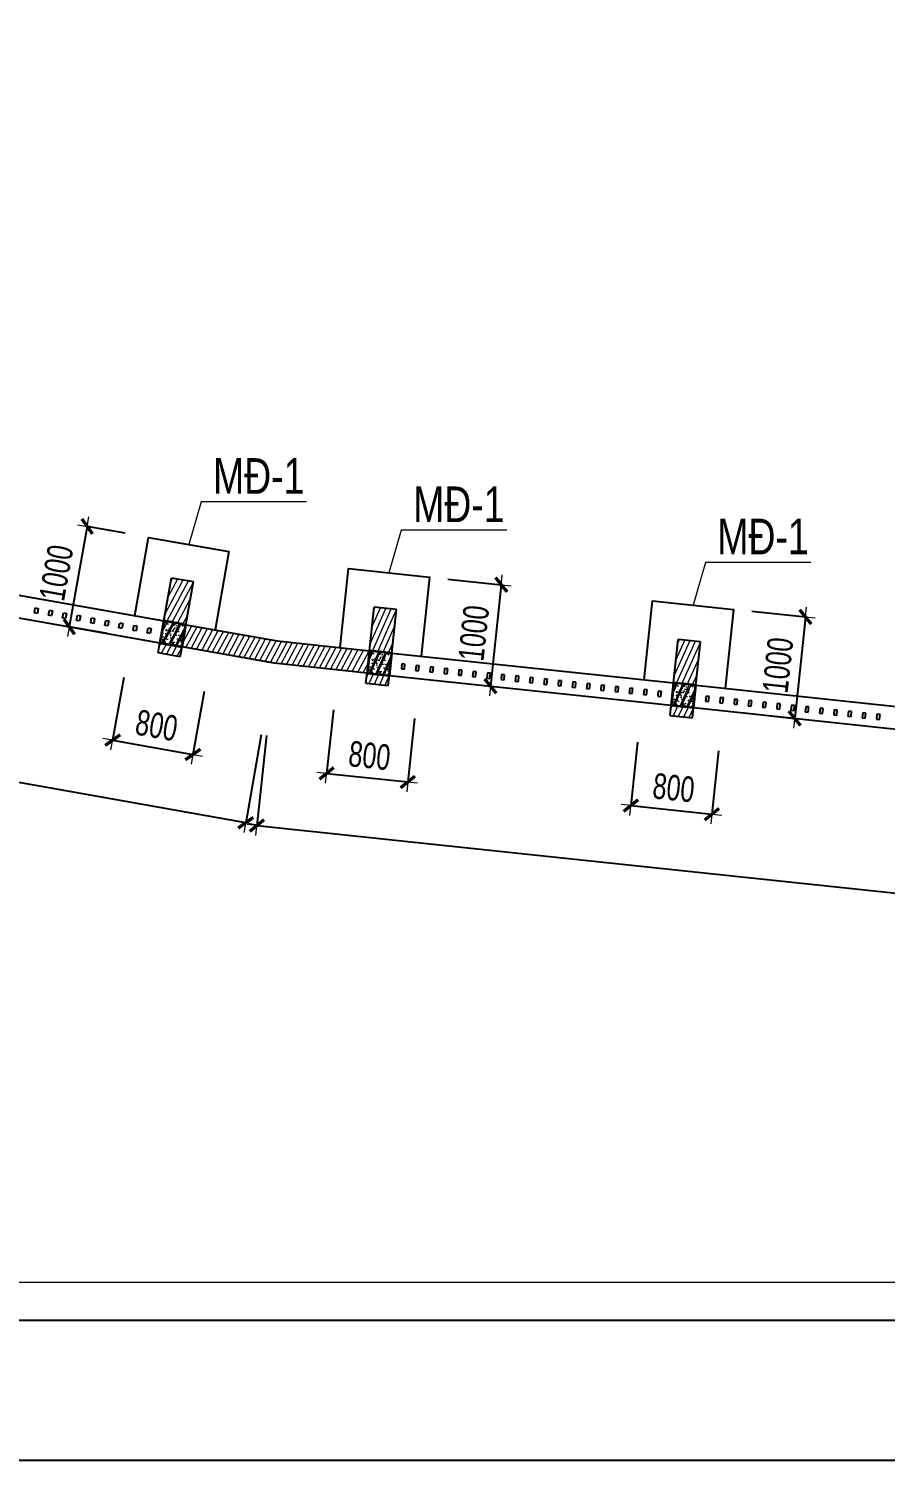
# Model space of a CAD drawing. Header units: millimetres. Extents: x 1360663 to 1465788, y -143522 to -69272.
# Drawn here: x 1394831 to 1403234, y -143522 to -129475 of the extents above; entities that cross this region are included whole.
import ezdxf
from ezdxf.enums import TextEntityAlignment as Align

# ---------------------------------------------------------------- set-up
doc = ezdxf.new("R2010")
doc.units = ezdxf.units.MM
doc.header["$MEASUREMENT"] = 0
doc.header["$PDMODE"] = 3
for name, color, linetype, lineweight in [('CDC-KHUNGTEN', 7, 'Continuous', 20), ('CDC_02.DIM', 1, 'Continuous', 18), ('CDC_03.BORDER', 3, 'Continuous', 25), ('CDC_07.TEXTCOL', 3, 'Continuous', 18), ('CDC_09.COLUMN', 4, 'Continuous', 35), ('CDC_10.HATCH', 251, 'Continuous', 9), ('CDC_11.NOTE', 8, 'Continuous', 18), ('Hatch1', 250, 'Continuous', 5)]:
    doc.layers.add(name, color=color, linetype=linetype, lineweight=lineweight)
doc.layers.add('CDC.10.HATCH', color=9, linetype='Continuous')
doc.styles.add('1', font='arial.ttf', dxfattribs={"width": 0.7})
doc.styles.add('MIDTEXT', font='arial.ttf', dxfattribs={"width": 0.75, "height": 350})
doc.dimstyles.new('X1', dxfattribs={"dimtxt": 250, "dimasz": 0.8, "dimexe": 0, "dimexo": 0, "dimgap": 90, "dimtad": 1, "dimdec": 0, "dimzin": 13, "dimdsep": 46, "dimtxsty": '1', "dimblk1": 'CHEO', "dimblk2": 'CHEO', "dimsah": 1, "dimcen": 0, "dimclrd": 256, "dimclre": 256, "dimclrt": 3, "dimadec": 0, "dimazin": 0, "dimtfac": 1, "dimtdec": 0, "dimtix": 1, "dimtmove": 2, "dimatfit": 3, "dimldrblk": 'CHEO', "dimfxl": 1, "dimtolj": 1, "dimtzin": 13, "dimarcsym": 0})

# ---------------------------------------------------------------- blocks, each defined once
blk = doc.blocks.new('CHEO')
at = {"layer": 'CDC_02.DIM'}
for points in [[(-121, 0), (121, 0)], [(0, 121), (0, -121)]]:
    blk.add_lwpolyline(points, dxfattribs=at)
at = {"layer": 'CDC_02.DIM', "color": 2, "const_width": 40}
blk.add_lwpolyline([(80, 80), (-80, -81)], dxfattribs=at)
blk = doc.blocks.new('*D18')
at = {"layer": 'CDC_02.DIM', "lineweight": -2, "transparency": 16777216}
for p, q in [((1383680, -134018), (1383527, -134879)), ((1383528, -134879), (1396959, -137265)), ((1397113, -136405), (1396960, -137266))]:
    blk.add_line(p, q, dxfattribs=at)
at = {"layer": 'Defpoints', "color": 0, "transparency": 16777216}
for p in [(1383680, -134018), (1397113, -136405), (1396960, -137266)]:
    blk.add_point(p, dxfattribs=at)
at = {"layer": 'CDC_02.DIM', "lineweight": -2, "transparency": 16777216, "xscale": 0.8, "yscale": 0.8, "zscale": 0.8}
for p, rotation in [((1383527, -134879), 169.9244605936944), ((1396960, -137266), 349.9244605936944)]:
    blk.add_blockref('CHEO', p, dxfattribs=dict(at, rotation=rotation))
at = {"layer": 'CDC_02.DIM', "color": 3, "transparency": 16777216, "insert": (1390282, -135858), "char_height": 250, "attachment_point": 5, "rotation": 349.9245, "style": '1'}
blk.add_mtext('\\A1;13643', dxfattribs=at)
blk = doc.blocks.new('*D19')
at = {"layer": 'CDC_02.DIM', "lineweight": -2, "transparency": 16777216}
for p, q in [((1397163, -136410), (1397070, -137294)), ((1397070, -137294), (1410636, -138731)), ((1410731, -137847), (1410637, -138731))]:
    blk.add_line(p, q, dxfattribs=at)
at = {"layer": 'Defpoints', "color": 0, "transparency": 16777216}
for p in [(1397163, -136410), (1410731, -137847), (1410637, -138731)]:
    blk.add_point(p, dxfattribs=at)
at = {"layer": 'CDC_02.DIM', "lineweight": -2, "transparency": 16777216, "xscale": 0.8, "yscale": 0.8, "zscale": 0.8}
for p, rotation in [((1397070, -137294), 173.9546088122396), ((1410637, -138731), 353.9546088122396)]:
    blk.add_blockref('CHEO', p, dxfattribs=dict(at, rotation=rotation))
at = {"layer": 'CDC_02.DIM', "color": 3, "transparency": 16777216, "insert": (1403876, -137796), "char_height": 250, "attachment_point": 5, "rotation": 353.9546, "style": '1'}
blk.add_mtext('\\A1;13643', dxfattribs=at)
blk = doc.blocks.new('*D88')
at = {"layer": 'CDC_02.DIM', "lineweight": -2, "transparency": 16777216}
for p, q in [((1395404, -134360), (1395230, -135343)), ((1395779, -134426), (1395405, -134359)), ((1395604, -135410), (1395230, -135344))]:
    blk.add_line(p, q, dxfattribs=at)
at = {"layer": 'Defpoints', "color": 0, "transparency": 16777216}
for p in [(1395779, -134426), (1395230, -135344), (1395604, -135410)]:
    blk.add_point(p, dxfattribs=at)
at = {"layer": 'CDC_02.DIM', "lineweight": -2, "transparency": 16777216, "xscale": 0.8, "yscale": 0.8, "zscale": 0.8}
for p, rotation in [((1395405, -134359), 79.92443304587869), ((1395230, -135344), 259.9244330458787)]:
    blk.add_blockref('CHEO', p, dxfattribs=dict(at, rotation=rotation))
at = {"layer": 'CDC_02.DIM', "color": 3, "transparency": 16777216, "insert": (1395103, -134814), "char_height": 250, "attachment_point": 5, "rotation": 79.9244, "style": '1'}
blk.add_mtext('\\A1;1000', dxfattribs=at)
blk = doc.blocks.new('*D89')
at = {"layer": 'CDC_02.DIM', "lineweight": -2, "transparency": 16777216}
for p, q in [((1395764, -135840), (1395655, -136456)), ((1396552, -135980), (1396442, -136596)), ((1395655, -136456), (1396441, -136596))]:
    blk.add_line(p, q, dxfattribs=at)
at = {"layer": 'Defpoints', "color": 0, "transparency": 16777216}
for p in [(1395764, -135840), (1396552, -135980), (1396442, -136596)]:
    blk.add_point(p, dxfattribs=at)
at = {"layer": 'CDC_02.DIM', "lineweight": -2, "transparency": 16777216, "xscale": 0.8, "yscale": 0.8, "zscale": 0.8}
for p, rotation in [((1395655, -136456), 169.9244445082651), ((1396442, -136596), 349.9244445082651)]:
    blk.add_blockref('CHEO', p, dxfattribs=dict(at, rotation=rotation))
at = {"layer": 'CDC_02.DIM', "color": 3, "transparency": 16777216, "insert": (1396086, -136312), "char_height": 250, "attachment_point": 5, "rotation": 349.9244, "style": '1'}
blk.add_mtext('\\A1;800', dxfattribs=at)
blk = doc.blocks.new('*D90')
at = {"layer": 'CDC_02.DIM', "lineweight": -2, "transparency": 16777216}
for p, q in [((1398942, -134876), (1399467, -134931)), ((1399467, -134932), (1399362, -135925)), ((1398836, -135870), (1399361, -135926))]:
    blk.add_line(p, q, dxfattribs=at)
at = {"layer": 'Defpoints', "color": 0, "transparency": 16777216}
for p in [(1398942, -134876), (1398836, -135870), (1399361, -135926)]:
    blk.add_point(p, dxfattribs=at)
at = {"layer": 'CDC_02.DIM', "lineweight": -2, "transparency": 16777216, "xscale": 0.8, "yscale": 0.8, "zscale": 0.8}
for p, rotation in [((1399467, -134931), 83.9546872844649), ((1399361, -135926), 263.9546872844649)]:
    blk.add_blockref('CHEO', p, dxfattribs=dict(at, rotation=rotation))
at = {"layer": 'CDC_02.DIM', "color": 3, "transparency": 16777216, "insert": (1399198, -135406), "char_height": 250, "attachment_point": 5, "rotation": 83.9547, "style": '1'}
blk.add_mtext('\\A1;1000', dxfattribs=at)
blk = doc.blocks.new('*D91')
at = {"layer": 'CDC_02.DIM', "lineweight": -2, "transparency": 16777216}
for p, q in [((1397820, -136160), (1397754, -136782)), ((1398616, -136244), (1398550, -136866)), ((1397755, -136782), (1398549, -136866))]:
    blk.add_line(p, q, dxfattribs=at)
at = {"layer": 'Defpoints', "color": 0, "transparency": 16777216}
for p in [(1397820, -136160), (1398616, -136244), (1398550, -136866)]:
    blk.add_point(p, dxfattribs=at)
at = {"layer": 'CDC_02.DIM', "lineweight": -2, "transparency": 16777216, "xscale": 0.8, "yscale": 0.8, "zscale": 0.8}
for p, rotation in [((1397754, -136782), 173.9546987468875), ((1398550, -136866), 353.9546987468875)]:
    blk.add_blockref('CHEO', p, dxfattribs=dict(at, rotation=rotation))
at = {"layer": 'CDC_02.DIM', "color": 3, "transparency": 16777216, "insert": (1398175, -136608), "char_height": 250, "attachment_point": 5, "rotation": 353.9547, "style": '1'}
blk.add_mtext('\\A1;800', dxfattribs=at)
blk = doc.blocks.new('*D92')
at = {"layer": 'CDC_02.DIM', "lineweight": -2, "transparency": 16777216}
for p, q in [((1401925, -135192), (1402450, -135247)), ((1402450, -135248), (1402345, -136241)), ((1401820, -136186), (1402345, -136242))]:
    blk.add_line(p, q, dxfattribs=at)
at = {"layer": 'Defpoints', "color": 0, "transparency": 16777216}
for p in [(1401925, -135192), (1401820, -136186), (1402345, -136242)]:
    blk.add_point(p, dxfattribs=at)
at = {"layer": 'CDC_02.DIM', "lineweight": -2, "transparency": 16777216, "xscale": 0.8, "yscale": 0.8, "zscale": 0.8}
for p, rotation in [((1402450, -135247), 83.95468728442509), ((1402345, -136242), 263.9546872844251)]:
    blk.add_blockref('CHEO', p, dxfattribs=dict(at, rotation=rotation))
at = {"layer": 'CDC_02.DIM', "color": 3, "transparency": 16777216, "insert": (1402181, -135721), "char_height": 250, "attachment_point": 5, "rotation": 83.9547, "style": '1'}
blk.add_mtext('\\A1;1000', dxfattribs=at)
blk = doc.blocks.new('*D93')
at = {"layer": 'CDC_02.DIM', "lineweight": -2, "transparency": 16777216}
for p, q in [((1400804, -136476), (1400738, -137098)), ((1401599, -136560), (1401533, -137182)), ((1400739, -137098), (1401533, -137182))]:
    blk.add_line(p, q, dxfattribs=at)
at = {"layer": 'Defpoints', "color": 0, "transparency": 16777216}
for p in [(1400804, -136476), (1401599, -136560), (1401533, -137182)]:
    blk.add_point(p, dxfattribs=at)
at = {"layer": 'CDC_02.DIM', "lineweight": -2, "transparency": 16777216, "xscale": 0.8, "yscale": 0.8, "zscale": 0.8}
for p, rotation in [((1400738, -137098), 173.9546987468805), ((1401533, -137182), 353.9546987468805)]:
    blk.add_blockref('CHEO', p, dxfattribs=dict(at, rotation=rotation))
at = {"layer": 'CDC_02.DIM', "color": 3, "transparency": 16777216, "insert": (1401158, -136924), "char_height": 250, "attachment_point": 5, "rotation": 353.9547, "style": '1'}
blk.add_mtext('\\A1;800', dxfattribs=at)
blk = doc.blocks.new('Khung tên chuẩn')
at = {"layer": 'CDC-KHUNGTEN'}
blk.add_lwpolyline([(30654, -246309), (30654, -189709), (-40446, -189709), (-40446, -246309)], close=True, dxfattribs=at)
at = {"layer": 'CDC.10.HATCH', "color": 8}
blk.add_lwpolyline([(-40746, -246609), (38754, -246609), (38754, -189409), (-40746, -189409)], close=True, dxfattribs=at)
at = {"layer": 'Defpoints', "color": 1}
blk.add_lwpolyline([(-44246, -247709), (-44246, -188309), (39854, -188309), (39854, -247709), (-44246, -247709)], close=True, dxfattribs=at)

msp = doc.modelspace()

# ---------------------------------------------------------------- hatches: boundary and pattern name
at = {"layer": 'CDC_10.HATCH'}
h = msp.add_hatch(dxfattribs=at)
h.set_pattern_fill('ANSI31', color=256, scale=399.999483, angle=376.97027, style=0)
h.set_pattern_definition([(61.9702664, (659132.133, -1527096.72), (-44.135135, 23.4964548), [])])
h.paths.add_polyline_path([(1396232.4, -134862.1), (1396157.2, -135285.3), (1396373.8, -135323.8), (1396449, -134900.6)])
h.paths.add_polyline_path([(1396118.7, -135501.9), (1396101.2, -135600.3), (1396317.8, -135638.8), (1396335.3, -135540.4)])
h = msp.add_hatch(dxfattribs=at)
h.set_pattern_fill('ANSI31', color=256, scale=399.999787, angle=381.00052, style=0)
h.set_pattern_definition([(66.0005206, (760791.61, -1575749.83), (-45.6774333, 20.3364063), [])])
h.paths.add_polyline_path([(1398218.8, -135151.2), (1398173.5, -135578.6), (1398392.3, -135601.8), (1398437.6, -135174.4)])
h.paths.add_polyline_path([(1398150.4, -135797.4), (1398139.8, -135896.9), (1398358.6, -135920), (1398369.1, -135820.6)])
h = msp.add_hatch(dxfattribs=at)
h.set_pattern_fill('BT-01', color=256, scale=14.999981, angle=376.97027, style=0, pattern_type=2)
h.set_pattern_definition([(66.9702664, (659132.13, -1527096.72), (105.651443, 22.399609), [11.2499855, -123.74984]), (11.970266, (659132.13, -1527096.72), (-52.838327, 101.840995), [8.999988, -98.999872]), (117.4216664, (659140.94, -1527094.86), (52.813212, 124.240562), [9.561016, -105.171181]), (63.154466, (659123.38, -1527068.03), (160.361854, 22.978423), [16.874978, -185.62476]), (113.605866, (659136.74, -1527066.11), (91.446339, 180.675707), [14.341525, -157.756746]), (8.154466, (659123.38, -1527068.03), (91.446198, 180.675778), [13.499983, -148.499808]), (37.9702664, (659139.91, -1527070.82), (103.26438, -31.6296966), [11.2499855, -123.74984]), (342.970266, (659139.91, -1527070.82), (3.160052, 114.6886705), [8.999988, -98.999872]), (88.4216664, (659148.52, -1527073.46), (106.424496, 83.05889), [9.561016, -105.171181]), (54.4702664, (659132.133, -1527096.722), (-12.8299564, 48.29207815), [0, -97.7998735, 0, -100.49987, 0, -99.3748715]), (24.4702664, (659132.13, -1527096.72), (20.4742922, 68.1030787), [0, -57.299926, 0, -95.5498764, 0, -37.874951]), (344.4702664, (659100.14, -1527106.485), (77.5740606, 20.1355063), [0, -37.4999515, 0, -116.9998487, 0, -155.2497992]), (334.4702664, (659085.79, -1527110.864), (79.285988, 39.894509), [0, -48.749937, 0, -77.6998995, 0, -110.2498574]), (61.9702664, (659132.13, -1527096.72), (-56.2722972, 29.95798), []), (61.9702664, (659126.77, -1527079.15), (-56.2722972, 29.95798), [])])
h.paths.add_polyline_path([(1396157.2, -135285.3), (1396157.2, -135285.3), (1396157.2, -135285.3), (1396118.7, -135501.9), (1396335.3, -135540.4), (1396373.8, -135323.8)])
h = msp.add_hatch(dxfattribs=at)
h.set_pattern_fill('ANSI31', color=256, scale=399.999483, angle=376.97027, style=0)
h.set_pattern_definition([(61.9702664, (-206327.186, -126955.05), (-44.135135, 23.4964548), [])])
h.paths.add_polyline_path([(1396373.8, -135323.8), (1397269.2, -135482.9), (1398173.5, -135578.6), (1398150.4, -135797.4), (1397238.3, -135700.8), (1396335.3, -135540.4)])
h = msp.add_hatch(dxfattribs=at)
h.set_pattern_fill('ANSI31', color=256, scale=399.999787, angle=381.00052, style=0)
h.set_pattern_definition([(66.0005206, (763774.925, -1576065.774), (-45.6774333, 20.3364063), [])])
h.paths.add_polyline_path([(1401202.1, -135467.2), (1401156.9, -135894.6), (1401375.6, -135917.8), (1401420.9, -135490.3)])
h.paths.add_polyline_path([(1401133.7, -136113.4), (1401123.2, -136212.8), (1401341.9, -136236), (1401352.5, -136136.5)])
h = msp.add_hatch(dxfattribs=at)
h.set_pattern_fill('BT-01', color=256, scale=14.999992, angle=381.00052, style=0, pattern_type=2)
h.set_pattern_definition([(71.0005206, (760791.61, -1575749.83), (103.8159374, 29.769762), [11.249994, -123.749934]), (16.000521, (760791.61, -1575749.83), (-59.86542, 97.875577), [8.999995, -98.999947]), (121.451921, (760800.26, -1575747.35), (43.950617, 127.645304), [9.5610234, -105.171261]), (67.184721, (760780.86, -1575721.82), (158.350414, 34.192372), [16.874991, -185.624901]), (117.636121, (760794.05, -1575718.97), (78.52179, 186.656194), [14.341536, -157.756866]), (12.184721, (760780.86, -1575721.82), (78.521644, 186.656256), [13.499993, -148.499921]), (42.0005206, (760797.55, -1575723.45), (105.2321317, -24.293745), [11.249994, -123.749934]), (347.000521, (760797.55, -1575723.45), (-4.9084545, 114.62724), [8.999995, -98.999947]), (92.451921, (760806.32, -1575725.47), (100.323747, 90.3334164), [9.5610234, -105.171261]), (58.5005206, (760791.608, -1575749.83), (-16.19236365, 47.270961), [0, -97.799948, 0, -100.4999465, 0, -99.374947]), (28.5005206, (760791.61, -1575749.83), (15.6371695, 69.3737169), [0, -57.2999695, 0, -95.5499491, 0, -37.8749798]), (348.5005206, (760760.38, -1575761.816), (75.9670956, 25.5378865), [0, -37.49998, 0, -116.9999377, 0, -155.2499173]), (338.5005206, (760746.376, -1575767.19), (76.2860635, 45.3683616), [0, -48.749974, 0, -77.6999586, 0, -110.2499413]), (66.0005206, (760791.61, -1575749.83), (-58.2387275, 25.928918), []), (66.0005206, (760785.02, -1575732.674), (-58.2387275, 25.928918), [])])
h.paths.add_polyline_path([(1398173.5, -135578.6), (1398173.5, -135578.6), (1398173.5, -135578.6), (1398150.4, -135797.4), (1398369.1, -135820.6), (1398392.3, -135601.8)])
h = msp.add_hatch(dxfattribs=at)
h.set_pattern_fill('BT-01', color=256, scale=14.999992, angle=381.00052, style=0, pattern_type=2)
h.set_pattern_definition([(71.0005206, (763774.925, -1576065.77), (103.8159374, 29.769762), [11.249994, -123.749934]), (16.000521, (763774.92, -1576065.77), (-59.86542, 97.875577), [8.999995, -98.999947]), (121.451921, (763783.58, -1576063.29), (43.950617, 127.645304), [9.5610234, -105.171261]), (67.184721, (763764.17, -1576037.77), (158.350414, 34.192372), [16.874991, -185.624901]), (117.636121, (763777.37, -1576034.92), (78.52179, 186.656194), [14.341536, -157.756866]), (12.184721, (763764.17, -1576037.77), (78.521644, 186.656256), [13.499993, -148.499921]), (42.0005206, (763780.865, -1576039.39), (105.2321317, -24.293745), [11.249994, -123.749934]), (347.000521, (763780.86, -1576039.39), (-4.9084545, 114.62724), [8.999995, -98.999947]), (92.451921, (763789.63, -1576041.42), (100.323747, 90.3334164), [9.5610234, -105.171261]), (58.5005206, (763774.925, -1576065.774), (-16.19236365, 47.270961), [0, -97.799948, 0, -100.4999465, 0, -99.374947]), (28.5005206, (763774.925, -1576065.774), (15.6371695, 69.3737169), [0, -57.2999695, 0, -95.5499491, 0, -37.8749798]), (348.5005206, (763743.696, -1576077.76), (75.9670956, 25.5378865), [0, -37.49998, 0, -116.9999377, 0, -155.2499173]), (338.5005206, (763729.69, -1576083.14), (76.2860635, 45.3683616), [0, -48.749974, 0, -77.6999586, 0, -110.2499413]), (66.0005206, (763774.925, -1576065.774), (-58.2387275, 25.928918), []), (66.0005206, (763768.34, -1576048.62), (-58.2387275, 25.928918), [])])
h.paths.add_polyline_path([(1401156.9, -135894.6), (1401156.9, -135894.6), (1401156.9, -135894.6), (1401133.7, -136113.4), (1401352.5, -136136.5), (1401375.6, -135917.8)])

# ---------------------------------------------------------------- linework, layer by layer
at = {"layer": 'CDC_03.BORDER'}
for p, q in [((1393420, -134798.9), (1396157.2, -135285.3)), ((1396157.2, -135285.3), (1396232.4, -134862.1)), ((1396232.4, -134862.1), (1396449, -134900.6)), ((1396373.8, -135323.8), (1396449, -134900.6)), ((1393381.5, -135015.5), (1396118.7, -135501.9)), ((1394886.8, -135206.7), (1394895.6, -135157.5)), ((1394916.4, -135212), (1394886.8, -135206.7)), ((1394895.6, -135157.5), (1394925.1, -135162.7)), ((1394925.1, -135162.7), (1394916.4, -135212)), ((1395025.2, -135231.3), (1395033.9, -135182.1)), ((1395054.7, -135236.6), (1395025.2, -135231.3)), ((1395033.9, -135182.1), (1395063.4, -135187.3)), ((1395063.4, -135187.3), (1395054.7, -135236.6)), ((1395163.5, -135255.9), (1395172.2, -135206.7)), ((1395193, -135261.2), (1395163.5, -135255.9)), ((1395172.2, -135206.7), (1395201.8, -135211.9)), ((1395201.8, -135211.9), (1395193, -135261.2)), ((1395301.8, -135280.5), (1395310.6, -135231.3)), ((1395310.6, -135231.3), (1395340.1, -135236.5)), ((1395340.1, -135236.5), (1395331.3, -135285.7)), ((1395440.1, -135305.1), (1395448.9, -135255.9)), ((1395448.9, -135255.9), (1395478.4, -135261.1)), ((1395478.4, -135261.1), (1395469.7, -135310.3)), ((1398173.5, -135578.6), (1398218.8, -135151.2)), ((1398437.6, -135174.4), (1398218.8, -135151.2)), ((1398392.3, -135601.8), (1398437.6, -135174.4)), ((1395331.3, -135285.7), (1395301.8, -135280.5)), ((1395469.7, -135310.3), (1395440.1, -135305.1)), ((1395578.5, -135329.7), (1395587.2, -135280.5)), ((1395608, -135334.9), (1395578.5, -135329.7)), ((1395587.2, -135280.5), (1395616.8, -135285.7)), ((1395616.8, -135285.7), (1395608, -135334.9)), ((1395716.8, -135354.3), (1395725.6, -135305)), ((1395746.3, -135359.5), (1395716.8, -135354.3)), ((1395725.6, -135305), (1395755.1, -135310.3)), ((1395755.1, -135310.3), (1395746.3, -135359.5)), ((1395855.1, -135378.9), (1395863.9, -135329.6)), ((1395884.7, -135384.1), (1395855.1, -135378.9)), ((1395863.9, -135329.6), (1395893.4, -135334.9)), ((1395893.4, -135334.9), (1395884.7, -135384.1)), ((1395993.5, -135403.5), (1396002.2, -135354.2)), ((1396023, -135408.7), (1395993.5, -135403.5)), ((1396002.2, -135354.2), (1396031.8, -135359.5)), ((1396031.8, -135359.5), (1396023, -135408.7)), ((1396118.7, -135501.9), (1396157.2, -135285.3)), ((1396335.3, -135540.4), (1396373.8, -135323.8)), ((1396373.8, -135323.8), (1397269.2, -135482.9)), ((1396101.2, -135600.3), (1396118.7, -135501.9)), ((1396317.8, -135638.8), (1396335.3, -135540.4)), ((1397238.3, -135700.8), (1396335.3, -135540.4)), ((1397269.2, -135482.9), (1398173.5, -135578.6)), ((1401156.9, -135894.6), (1401202.1, -135467.2)), ((1401420.9, -135490.3), (1401202.1, -135467.2)), ((1401375.6, -135917.8), (1401420.9, -135490.3)), ((1396317.8, -135638.8), (1396101.2, -135600.3)), ((1398173.5, -135578.6), (1398150.4, -135797.4)), ((1398369.1, -135820.6), (1398392.3, -135601.8)), ((1398392.3, -135601.8), (1401156.9, -135894.6)), ((1398150.4, -135797.4), (1397238.3, -135700.8)), ((1398139.8, -135896.9), (1398150.4, -135797.4)), ((1398358.6, -135920), (1398369.1, -135820.6)), ((1398369.1, -135820.6), (1401133.7, -136113.4)), ((1398492.2, -135707.9), (1398486.9, -135757.6)), ((1398486.9, -135757.6), (1398516.8, -135760.8)), ((1398522, -135711.1), (1398492.2, -135707.9)), ((1398516.8, -135760.8), (1398522, -135711.1)), ((1398631.9, -135722.7), (1398626.6, -135772.4)), ((1398626.6, -135772.4), (1398656.5, -135775.6)), ((1398661.7, -135725.9), (1398631.9, -135722.7)), ((1398656.5, -135775.6), (1398661.7, -135725.9)), ((1398771.6, -135737.5), (1398766.4, -135787.2)), ((1398766.4, -135787.2), (1398796.2, -135790.4)), ((1398801.5, -135740.6), (1398771.6, -135737.5)), ((1398796.2, -135790.4), (1398801.5, -135740.6)), ((1398911.4, -135752.3), (1398906.1, -135802)), ((1398906.1, -135802), (1398935.9, -135805.2)), ((1398941.2, -135755.4), (1398911.4, -135752.3)), ((1398935.9, -135805.2), (1398941.2, -135755.4)), ((1399051.1, -135767.1), (1399045.8, -135816.8)), ((1399045.8, -135816.8), (1399075.6, -135819.9)), ((1399080.9, -135770.2), (1399051.1, -135767.1)), ((1399075.6, -135819.9), (1399080.9, -135770.2)), ((1399190.8, -135781.8), (1399185.5, -135831.6)), ((1399220.6, -135785), (1399190.8, -135781.8)), ((1399215.4, -135834.7), (1399220.6, -135785)), ((1399330.5, -135796.6), (1399325.2, -135846.3)), ((1399360.3, -135799.8), (1399330.5, -135796.6)), ((1399355.1, -135849.5), (1399360.3, -135799.8)), ((1399470.2, -135811.4), (1399465, -135861.1)), ((1399500.1, -135814.6), (1399470.2, -135811.4)), ((1399494.8, -135864.3), (1399500.1, -135814.6)), ((1399610, -135826.2), (1399604.7, -135875.9)), ((1399639.8, -135829.4), (1399610, -135826.2)), ((1398139.8, -135896.9), (1398358.6, -135920)), ((1399185.5, -135831.6), (1399215.4, -135834.7)), ((1399325.2, -135846.3), (1399355.1, -135849.5)), ((1399465, -135861.1), (1399494.8, -135864.3)), ((1399604.7, -135875.9), (1399634.5, -135879.1)), ((1399634.5, -135879.1), (1399639.8, -135829.4)), ((1399749.7, -135841), (1399744.4, -135890.7)), ((1399744.4, -135890.7), (1399774.2, -135893.9)), ((1399779.5, -135844.1), (1399749.7, -135841)), ((1399774.2, -135893.9), (1399779.5, -135844.1)), ((1399889.4, -135855.8), (1399884.1, -135905.5)), ((1399884.1, -135905.5), (1399914, -135908.6)), ((1399919.2, -135858.9), (1399889.4, -135855.8)), ((1399914, -135908.6), (1399919.2, -135858.9)), ((1400029.1, -135870.5), (1400023.8, -135920.3)), ((1400023.8, -135920.3), (1400053.7, -135923.4)), ((1400058.9, -135873.7), (1400029.1, -135870.5)), ((1400053.7, -135923.4), (1400058.9, -135873.7)), ((1400168.8, -135885.3), (1400163.6, -135935.1)), ((1400163.6, -135935.1), (1400193.4, -135938.2)), ((1400198.7, -135888.5), (1400168.8, -135885.3)), ((1400193.4, -135938.2), (1400198.7, -135888.5)), ((1400308.5, -135900.1), (1400303.3, -135949.8)), ((1400303.3, -135949.8), (1400333.1, -135953)), ((1400338.4, -135903.3), (1400308.5, -135900.1)), ((1400333.1, -135953), (1400338.4, -135903.3)), ((1400448.3, -135914.9), (1400443, -135964.6)), ((1400443, -135964.6), (1400472.8, -135967.8)), ((1400478.1, -135918.1), (1400448.3, -135914.9)), ((1400472.8, -135967.8), (1400478.1, -135918.1)), ((1400588, -135929.7), (1400582.7, -135979.4)), ((1400617.8, -135932.8), (1400588, -135929.7)), ((1400612.6, -135982.6), (1400617.8, -135932.8)), ((1400727.7, -135944.5), (1400722.4, -135994.2)), ((1400757.5, -135947.6), (1400727.7, -135944.5)), ((1400752.3, -135997.4), (1400757.5, -135947.6)), ((1400867.4, -135959.3), (1400862.2, -136009)), ((1400897.3, -135962.4), (1400867.4, -135959.3)), ((1400892, -136012.1), (1400897.3, -135962.4)), ((1401156.9, -135894.6), (1401133.7, -136113.4)), ((1401352.5, -136136.5), (1401375.6, -135917.8)), ((1401375.6, -135917.8), (1404140.2, -136210.5)), ((1400582.7, -135979.4), (1400612.6, -135982.6)), ((1400722.4, -135994.2), (1400752.3, -135997.4)), ((1400862.2, -136009), (1400892, -136012.1)), ((1401007.1, -135974), (1401001.9, -136023.8)), ((1401001.9, -136023.8), (1401031.7, -136026.9)), ((1401037, -135977.2), (1401007.1, -135974)), ((1401031.7, -136026.9), (1401037, -135977.2)), ((1401475.5, -136023.9), (1401470.2, -136073.6)), ((1401470.2, -136073.6), (1401500.1, -136076.7)), ((1401505.3, -136027), (1401475.5, -136023.9)), ((1401500.1, -136076.7), (1401505.3, -136027)), ((1401615.2, -136038.6), (1401610, -136088.4)), ((1401610, -136088.4), (1401639.8, -136091.5)), ((1401645.1, -136041.8), (1401615.2, -136038.6)), ((1401639.8, -136091.5), (1401645.1, -136041.8)), ((1401755, -136053.4), (1401749.7, -136103.2)), ((1401749.7, -136103.2), (1401779.5, -136106.3)), ((1401784.8, -136056.6), (1401755, -136053.4)), ((1401779.5, -136106.3), (1401784.8, -136056.6)), ((1401894.7, -136068.2), (1401889.4, -136117.9)), ((1401924.5, -136071.4), (1401894.7, -136068.2)), ((1401919.2, -136121.1), (1401924.5, -136071.4)), ((1402034.4, -136083), (1402029.1, -136132.7)), ((1402064.2, -136086.2), (1402034.4, -136083)), ((1402059, -136135.9), (1402064.2, -136086.2)), ((1402174.1, -136097.8), (1402168.8, -136147.5)), ((1402203.9, -136100.9), (1402174.1, -136097.8)), ((1402198.7, -136150.7), (1402203.9, -136100.9)), ((1401123.2, -136212.8), (1401133.7, -136113.4)), ((1401123.2, -136212.8), (1401341.9, -136236)), ((1401341.9, -136236), (1401352.5, -136136.5)), ((1401352.5, -136136.5), (1404117, -136429.3)), ((1401889.4, -136117.9), (1401919.2, -136121.1)), ((1402029.1, -136132.7), (1402059, -136135.9)), ((1402168.8, -136147.5), (1402198.7, -136150.7)), ((1402313.8, -136112.6), (1402308.6, -136162.3)), ((1402308.6, -136162.3), (1402338.4, -136165.5)), ((1402343.7, -136115.7), (1402313.8, -136112.6)), ((1402338.4, -136165.5), (1402343.7, -136115.7)), ((1402453.5, -136127.4), (1402448.3, -136177.1)), ((1402448.3, -136177.1), (1402478.1, -136180.2)), ((1402483.4, -136130.5), (1402453.5, -136127.4)), ((1402478.1, -136180.2), (1402483.4, -136130.5)), ((1402593.3, -136142.1), (1402588, -136191.9)), ((1402588, -136191.9), (1402617.8, -136195)), ((1402623.1, -136145.3), (1402593.3, -136142.1)), ((1402617.8, -136195), (1402623.1, -136145.3)), ((1402733, -136156.9), (1402727.7, -136206.6)), ((1402727.7, -136206.6), (1402757.6, -136209.8)), ((1402762.8, -136160.1), (1402733, -136156.9)), ((1402757.6, -136209.8), (1402762.8, -136160.1)), ((1402872.7, -136171.7), (1402867.4, -136221.4)), ((1402867.4, -136221.4), (1402897.3, -136224.6)), ((1402902.5, -136174.9), (1402872.7, -136171.7)), ((1402897.3, -136224.6), (1402902.5, -136174.9)), ((1403012.4, -136186.5), (1403007.2, -136236.2)), ((1403007.2, -136236.2), (1403037, -136239.4)), ((1403042.3, -136189.7), (1403012.4, -136186.5)), ((1403037, -136239.4), (1403042.3, -136189.7)), ((1403152.1, -136201.3), (1403146.9, -136251)), ((1403182, -136204.4), (1403152.1, -136201.3)), ((1403176.7, -136254.2), (1403182, -136204.4)), ((1403146.9, -136251), (1403176.7, -136254.2))]:
    msp.add_line(p, q, dxfattribs=at)
at = {"layer": 'CDC_03.BORDER', "flags": 128}
for points in [[(1395871.6, -135234.5), (1396008.1, -134466.6), (1396795.8, -134606.5), (1396659.3, -135374.5)], [(1397885.2, -135548.1), (1397967.3, -134772.4), (1398762.8, -134856.7), (1398680.7, -135632.4)], [(1400868.5, -135864.1), (1400950.6, -135088.4), (1401746.2, -135172.6), (1401664, -135948.3)]]:
    msp.add_lwpolyline(points, dxfattribs=at)
at = {"layer": 'CDC_09.COLUMN', "flags": 128}
for points in [[(1396118.7, -135501.9), (1396335.3, -135540.4), (1396373.8, -135323.8), (1396157.2, -135285.3), (1396118.7, -135501.9)], [(1398150.4, -135797.4), (1398369.1, -135820.6), (1398392.3, -135601.8), (1398173.5, -135578.6), (1398150.4, -135797.4)], [(1401133.7, -136113.4), (1401352.5, -136136.5), (1401375.6, -135917.8), (1401156.9, -135894.6), (1401133.7, -136113.4)]]:
    msp.add_lwpolyline(points, dxfattribs=at)
at = {"layer": 'CDC_11.NOTE', "linetype": 'Continuous'}
for points in [[(1397557.1, -134119.1), (1396522.8, -134119.1), (1396401.9, -134536.6)], [(1399520.3, -134397.2), (1398486, -134397.2), (1398365.1, -134814.6)], [(1402503.6, -134713.1), (1401469.3, -134713.1), (1401348.4, -135130.5)]]:
    msp.add_lwpolyline(points, dxfattribs=at)

# ---------------------------------------------------------------- block references
at = {"layer": 'Hatch1', "xscale": 1.250000000640284, "yscale": 1.250000000640284, "zscale": 1.250000000640284}
msp.add_blockref('Khung tên chuẩn', (1415970.7, 166114), dxfattribs=at)

# ---------------------------------------------------------------- texts
at = {"layer": 'CDC_07.TEXTCOL', "linetype": 'Continuous', "style": 'MIDTEXT', "width": 0.75}
for p in [(1397087.5, -133864.2), (1399050.6, -134142.2), (1402033.9, -134458.1)]:
    msp.add_text('MĐ-1', height=350, rotation=360, dxfattribs=at).set_placement(p, align=Align.MIDDLE)

# ---------------------------------------------------------------- dimensions: what is measured, and where the dimension line sits
at = {"layer": 'CDC_02.DIM'}
for p1, p2, distance, picture, middle in [((1383680.4, -134017.8), (1397113.2, -136404.7), -874.4, '*D18', (1390281.9, -135857.8)), ((1395779.1, -134425.9), (1395604.2, -135410.5), -380.5, '*D88', (1395102.8, -134813.5)), ((1398941.7, -134875.6), (1398836.4, -135870.1), 528, '*D90', (1399197.7, -135405.5)), ((1401925.1, -135191.6), (1401819.7, -136186), 528, '*D92', (1402181, -135721.5)), ((1395764, -135840.1), (1396551.7, -135980.1), -625.7, '*D89', (1396086.5, -136311.9)), ((1397820.4, -136159.8), (1398615.9, -136244), -625.7, '*D91', (1398175.2, -136607.7)), ((1397163.2, -136409.9), (1410730.6, -137846.8), -889.1, '*D19', (1403876.2, -137796)), ((1400803.7, -136475.7), (1401599.2, -136560), -625.7, '*D93', (1401158.5, -136923.6))]:
    dim = msp.add_aligned_dim(p1=p1, p2=p2, distance=distance, dimstyle='X1', dxfattribs=at)
    dim.commit()
    dim.dimension.update_dxf_attribs({"geometry": picture, "text_midpoint": middle})

doc.saveas('drawing.dxf')
